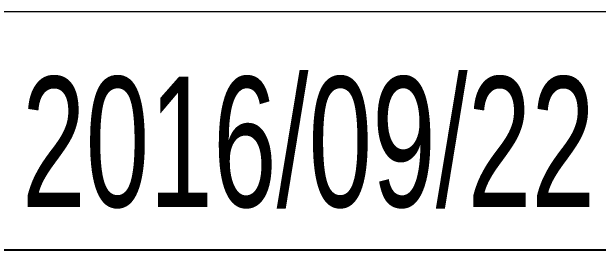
# Model space of a CAD drawing. Header units: millimetres. Extents: x 6786 to 7380, y -302 to 118.
# Drawn here: x 7241.92 to 7255.44, y -291.98 to -286.48 of the extents above; entities that cross this region are included whole.
import ezdxf

# ---------------------------------------------------------------- set-up
doc = ezdxf.new("R2010")
doc.units = ezdxf.units.MM
doc.linetypes.add('XKITLINE00', pattern=[0])
doc.styles.add('STYLE_2', font='arial.ttf', dxfattribs={"height": 0.2})

msp = doc.modelspace()

# ---------------------------------------------------------------- linework, layer by layer
at = {"color": 1, "linetype": 'XKITLINE00', "lineweight": 0}
msp.add_line((7260.343, -286.484), (7189.843, -286.484), dxfattribs=at)
at = {"color": 0, "linetype": 'XKITLINE00'}
msp.add_line((7369.843, -291.984), (6810.843, -291.984), dxfattribs=at)
at = {"color": 0, "linetype": 'XKITLINE00', "lineweight": 0}
for p, q in [((7189.843, -291.984), (7369.843, -291.984)), ((7369.843, -291.984), (7189.843, -291.984)), ((7260.343, -291.984), (7189.843, -291.984))]:
    msp.add_line(p, q, dxfattribs=at)

# ---------------------------------------------------------------- texts
at = {"color": 3, "lineweight": 0, "style": 'STYLE_2', "width": 0.63}
msp.add_text('2016/09/22', height=3, dxfattribs=at).set_placement((7242.151, -290.984))

doc.saveas('drawing.dxf')
